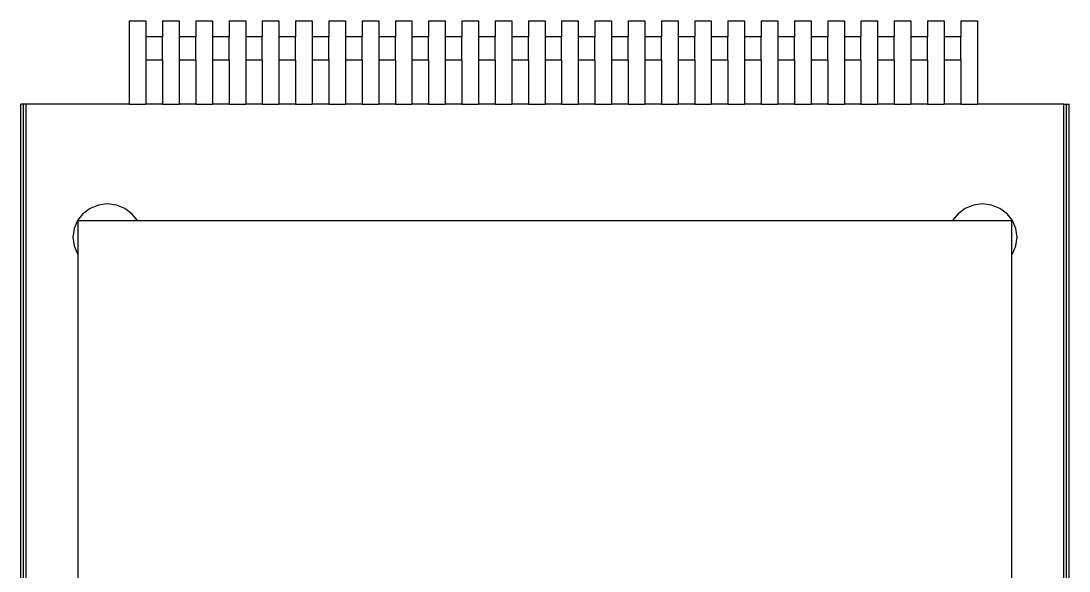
# Model space of a CAD drawing. Header units: metres. Extents: x 54.3 to 102.1, y 17 to 45.8.
# Drawn here: x 58.56 to 59.191, y 39.003 to 39.334 of the extents above; entities that cross this region are included whole.
import ezdxf

# ---------------------------------------------------------------- set-up
doc = ezdxf.new("R2010")
doc.units = ezdxf.units.M

msp = doc.modelspace()

# ---------------------------------------------------------------- linework, layer by layer
for p, q in [((58.62551, 39.33355), (58.63551, 39.33355)), ((58.62551, 39.33355), (58.62551, 39.28355)), ((58.63551, 39.33355), (58.63551, 39.32399)), ((58.64551, 39.33355), (58.65551, 39.33355)), ((58.64551, 39.33355), (58.64551, 39.32399)), ((58.65551, 39.33355), (58.65551, 39.32399)), ((58.66551, 39.33355), (58.67551, 39.33355)), ((58.66551, 39.33355), (58.66551, 39.32399)), ((58.67551, 39.33355), (58.67551, 39.32399)), ((58.68551, 39.33355), (58.69551, 39.33355)), ((58.68551, 39.33355), (58.68551, 39.32399)), ((58.69551, 39.33355), (58.69551, 39.32399)), ((58.70551, 39.33355), (58.71551, 39.33355)), ((58.70551, 39.33355), (58.70551, 39.32399)), ((58.71551, 39.33355), (58.71551, 39.32399)), ((58.72551, 39.33355), (58.73551, 39.33355)), ((58.72551, 39.33355), (58.72551, 39.32399)), ((58.73551, 39.33355), (58.73551, 39.32399)), ((58.74551, 39.33355), (58.75551, 39.33355)), ((58.74551, 39.33355), (58.74551, 39.32399)), ((58.75551, 39.33355), (58.75551, 39.32399)), ((58.76551, 39.33355), (58.77551, 39.33355)), ((58.76551, 39.33355), (58.76551, 39.32399)), ((58.77551, 39.33355), (58.77551, 39.32399)), ((58.78551, 39.33355), (58.79551, 39.33355)), ((58.78551, 39.33355), (58.78551, 39.32399)), ((58.79551, 39.33355), (58.79551, 39.32399)), ((58.80551, 39.33355), (58.81551, 39.33355)), ((58.80551, 39.33355), (58.80551, 39.32399)), ((58.81551, 39.33355), (58.81551, 39.32399)), ((58.82551, 39.33355), (58.83551, 39.33355)), ((58.82551, 39.33355), (58.82551, 39.32399)), ((58.83551, 39.33355), (58.83551, 39.32399)), ((58.84551, 39.33355), (58.85551, 39.33355)), ((58.84551, 39.33355), (58.84551, 39.32399)), ((58.85551, 39.33355), (58.85551, 39.32399)), ((58.86551, 39.33355), (58.87551, 39.33355)), ((58.86551, 39.33355), (58.86551, 39.32399)), ((58.87551, 39.33355), (58.87551, 39.32399)), ((58.88551, 39.33355), (58.89551, 39.33355)), ((58.88551, 39.33355), (58.88551, 39.32399)), ((58.89551, 39.33355), (58.89551, 39.32399)), ((58.90551, 39.33355), (58.91551, 39.33355)), ((58.90551, 39.33355), (58.90551, 39.32399)), ((58.91551, 39.33355), (58.91551, 39.32399)), ((58.92551, 39.33355), (58.93551, 39.33355)), ((58.92551, 39.33355), (58.92551, 39.32399)), ((58.93551, 39.33355), (58.93551, 39.32399)), ((58.94551, 39.33355), (58.95551, 39.33355)), ((58.94551, 39.33355), (58.94551, 39.32399)), ((58.95551, 39.33355), (58.95551, 39.32399)), ((58.96551, 39.33355), (58.97551, 39.33355)), ((58.96551, 39.33355), (58.96551, 39.32399)), ((58.97551, 39.33355), (58.97551, 39.32399)), ((58.98551, 39.33355), (58.99551, 39.33355)), ((58.98551, 39.33355), (58.98551, 39.32399)), ((58.99551, 39.33355), (58.99551, 39.32399)), ((59.00551, 39.33355), (59.01551, 39.33355)), ((59.00551, 39.33355), (59.00551, 39.32399)), ((59.01551, 39.33355), (59.01551, 39.32399)), ((59.02551, 39.33355), (59.03551, 39.33355)), ((59.02551, 39.33355), (59.02551, 39.32399)), ((59.03551, 39.33355), (59.03551, 39.32399)), ((59.04551, 39.33355), (59.05551, 39.33355)), ((59.04551, 39.33355), (59.04551, 39.32399)), ((59.05551, 39.33355), (59.05551, 39.32399)), ((59.06551, 39.33355), (59.07551, 39.33355)), ((59.06551, 39.33355), (59.06551, 39.32399)), ((59.07551, 39.33355), (59.07551, 39.32399)), ((59.08551, 39.33355), (59.09551, 39.33355)), ((59.08551, 39.33355), (59.08551, 39.32399)), ((59.09551, 39.33355), (59.09551, 39.32399)), ((59.10551, 39.33355), (59.11551, 39.33355)), ((59.10551, 39.33355), (59.10551, 39.32399)), ((59.11551, 39.33355), (59.11551, 39.32399)), ((59.12551, 39.33355), (59.13551, 39.33355)), ((59.12551, 39.33355), (59.12551, 39.32399)), ((59.13551, 39.33355), (59.13551, 39.28355)), ((58.64551, 39.32399), (58.63551, 39.32399)), ((58.63551, 39.32399), (58.63551, 39.30999)), ((58.64551, 39.30999), (58.64551, 39.32399)), ((58.66551, 39.32399), (58.65551, 39.32399)), ((58.65551, 39.32399), (58.65551, 39.30999)), ((58.66551, 39.30999), (58.66551, 39.32399)), ((58.68551, 39.32399), (58.67551, 39.32399)), ((58.67551, 39.32399), (58.67551, 39.30999)), ((58.68551, 39.30999), (58.68551, 39.32399)), ((58.70551, 39.32399), (58.69551, 39.32399)), ((58.69551, 39.32399), (58.69551, 39.30999)), ((58.70551, 39.30999), (58.70551, 39.32399)), ((58.72551, 39.32399), (58.71551, 39.32399)), ((58.71551, 39.32399), (58.71551, 39.30999)), ((58.72551, 39.30999), (58.72551, 39.32399)), ((58.74551, 39.32399), (58.73551, 39.32399)), ((58.73551, 39.32399), (58.73551, 39.30999)), ((58.74551, 39.30999), (58.74551, 39.32399)), ((58.76551, 39.32399), (58.75551, 39.32399)), ((58.75551, 39.32399), (58.75551, 39.30999)), ((58.76551, 39.30999), (58.76551, 39.32399)), ((58.78551, 39.32399), (58.77551, 39.32399)), ((58.77551, 39.32399), (58.77551, 39.30999)), ((58.78551, 39.30999), (58.78551, 39.32399)), ((58.80551, 39.32399), (58.79551, 39.32399)), ((58.79551, 39.32399), (58.79551, 39.30999)), ((58.80551, 39.30999), (58.80551, 39.32399)), ((58.82551, 39.32399), (58.81551, 39.32399)), ((58.81551, 39.32399), (58.81551, 39.30999)), ((58.82551, 39.30999), (58.82551, 39.32399)), ((58.84551, 39.32399), (58.83551, 39.32399)), ((58.83551, 39.32399), (58.83551, 39.30999)), ((58.84551, 39.30999), (58.84551, 39.32399)), ((58.86551, 39.32399), (58.85551, 39.32399)), ((58.85551, 39.32399), (58.85551, 39.30999)), ((58.86551, 39.30999), (58.86551, 39.32399)), ((58.88551, 39.32399), (58.87551, 39.32399)), ((58.87551, 39.32399), (58.87551, 39.30999)), ((58.88551, 39.30999), (58.88551, 39.32399)), ((58.90551, 39.32399), (58.89551, 39.32399)), ((58.89551, 39.32399), (58.89551, 39.30999)), ((58.90551, 39.30999), (58.90551, 39.32399)), ((58.92551, 39.32399), (58.91551, 39.32399)), ((58.91551, 39.32399), (58.91551, 39.30999)), ((58.92551, 39.30999), (58.92551, 39.32399)), ((58.94551, 39.32399), (58.93551, 39.32399)), ((58.93551, 39.32399), (58.93551, 39.30999)), ((58.94551, 39.30999), (58.94551, 39.32399)), ((58.96551, 39.32399), (58.95551, 39.32399)), ((58.95551, 39.32399), (58.95551, 39.30999)), ((58.96551, 39.30999), (58.96551, 39.32399)), ((58.98551, 39.32399), (58.97551, 39.32399)), ((58.97551, 39.32399), (58.97551, 39.30999)), ((58.98551, 39.30999), (58.98551, 39.32399)), ((59.00551, 39.32399), (58.99551, 39.32399)), ((58.99551, 39.32399), (58.99551, 39.30999)), ((59.00551, 39.30999), (59.00551, 39.32399)), ((59.02551, 39.32399), (59.01551, 39.32399)), ((59.01551, 39.32399), (59.01551, 39.30999)), ((59.02551, 39.30999), (59.02551, 39.32399)), ((59.04551, 39.32399), (59.03551, 39.32399)), ((59.03551, 39.32399), (59.03551, 39.30999)), ((59.04551, 39.30999), (59.04551, 39.32399)), ((59.06551, 39.32399), (59.05551, 39.32399)), ((59.05551, 39.32399), (59.05551, 39.30999)), ((59.06551, 39.30999), (59.06551, 39.32399)), ((59.08551, 39.32399), (59.07551, 39.32399)), ((59.07551, 39.32399), (59.07551, 39.30999)), ((59.08551, 39.30999), (59.08551, 39.32399)), ((59.10551, 39.32399), (59.09551, 39.32399)), ((59.09551, 39.32399), (59.09551, 39.30999)), ((59.10551, 39.30999), (59.10551, 39.32399)), ((59.12551, 39.32399), (59.11551, 39.32399)), ((59.11551, 39.32399), (59.11551, 39.30999)), ((59.12551, 39.30999), (59.12551, 39.32399)), ((58.64551, 39.30999), (58.63551, 39.30999)), ((58.63551, 39.30999), (58.63551, 39.28355)), ((58.64551, 39.30999), (58.64551, 39.28355)), ((58.66551, 39.30999), (58.65551, 39.30999)), ((58.65551, 39.30999), (58.65551, 39.28355)), ((58.66551, 39.30999), (58.66551, 39.28355)), ((58.68551, 39.30999), (58.67551, 39.30999)), ((58.67551, 39.30999), (58.67551, 39.28355)), ((58.68551, 39.30999), (58.68551, 39.28355)), ((58.70551, 39.30999), (58.69551, 39.30999)), ((58.69551, 39.30999), (58.69551, 39.28355)), ((58.70551, 39.30999), (58.70551, 39.28355)), ((58.72551, 39.30999), (58.71551, 39.30999)), ((58.71551, 39.30999), (58.71551, 39.28355)), ((58.72551, 39.30999), (58.72551, 39.28355)), ((58.74551, 39.30999), (58.73551, 39.30999)), ((58.73551, 39.30999), (58.73551, 39.28355)), ((58.74551, 39.30999), (58.74551, 39.28355)), ((58.76551, 39.30999), (58.75551, 39.30999)), ((58.75551, 39.30999), (58.75551, 39.28355)), ((58.76551, 39.30999), (58.76551, 39.28355)), ((58.78551, 39.30999), (58.77551, 39.30999)), ((58.77551, 39.30999), (58.77551, 39.28355)), ((58.78551, 39.30999), (58.78551, 39.28355)), ((58.80551, 39.30999), (58.79551, 39.30999)), ((58.79551, 39.30999), (58.79551, 39.28355)), ((58.80551, 39.30999), (58.80551, 39.28355)), ((58.82551, 39.30999), (58.81551, 39.30999)), ((58.81551, 39.30999), (58.81551, 39.28355)), ((58.82551, 39.30999), (58.82551, 39.28355)), ((58.84551, 39.30999), (58.83551, 39.30999)), ((58.83551, 39.30999), (58.83551, 39.28355)), ((58.84551, 39.30999), (58.84551, 39.28355)), ((58.86551, 39.30999), (58.85551, 39.30999)), ((58.85551, 39.30999), (58.85551, 39.28355)), ((58.86551, 39.30999), (58.86551, 39.28355)), ((58.88551, 39.30999), (58.87551, 39.30999)), ((58.87551, 39.30999), (58.87551, 39.28355)), ((58.88551, 39.30999), (58.88551, 39.28355)), ((58.90551, 39.30999), (58.89551, 39.30999)), ((58.89551, 39.30999), (58.89551, 39.28355)), ((58.90551, 39.30999), (58.90551, 39.28355)), ((58.92551, 39.30999), (58.91551, 39.30999)), ((58.91551, 39.30999), (58.91551, 39.28355)), ((58.92551, 39.30999), (58.92551, 39.28355)), ((58.94551, 39.30999), (58.93551, 39.30999)), ((58.93551, 39.30999), (58.93551, 39.28355)), ((58.94551, 39.30999), (58.94551, 39.28355)), ((58.96551, 39.30999), (58.95551, 39.30999)), ((58.95551, 39.30999), (58.95551, 39.28355)), ((58.96551, 39.30999), (58.96551, 39.28355)), ((58.98551, 39.30999), (58.97551, 39.30999)), ((58.97551, 39.30999), (58.97551, 39.28355)), ((58.98551, 39.30999), (58.98551, 39.28355)), ((59.00551, 39.30999), (58.99551, 39.30999)), ((58.99551, 39.30999), (58.99551, 39.28355)), ((59.00551, 39.30999), (59.00551, 39.28355)), ((59.02551, 39.30999), (59.01551, 39.30999)), ((59.01551, 39.30999), (59.01551, 39.28355)), ((59.02551, 39.30999), (59.02551, 39.28355)), ((59.04551, 39.30999), (59.03551, 39.30999)), ((59.03551, 39.30999), (59.03551, 39.28355)), ((59.04551, 39.30999), (59.04551, 39.28355)), ((59.06551, 39.30999), (59.05551, 39.30999)), ((59.05551, 39.30999), (59.05551, 39.28355)), ((59.06551, 39.30999), (59.06551, 39.28355)), ((59.08551, 39.30999), (59.07551, 39.30999)), ((59.07551, 39.30999), (59.07551, 39.28355)), ((59.08551, 39.30999), (59.08551, 39.28355)), ((59.10551, 39.30999), (59.09551, 39.30999)), ((59.09551, 39.30999), (59.09551, 39.28355)), ((59.10551, 39.30999), (59.10551, 39.28355)), ((59.12551, 39.30999), (59.11551, 39.30999)), ((59.11551, 39.30999), (59.11551, 39.28355)), ((59.12551, 39.30999), (59.12551, 39.28355)), ((58.56195, 39.28355), (58.56039, 39.28355)), ((58.56039, 38.86355), (58.56039, 39.28355)), ((58.56351, 39.28355), (58.56195, 39.28355)), ((58.56195, 38.86355), (58.56195, 39.28355)), ((58.56351, 38.86355), (58.56351, 39.28355)), ((58.62551, 39.28355), (58.56351, 39.28355)), ((58.62551, 39.28355), (58.63551, 39.28355)), ((58.64551, 39.28355), (58.63551, 39.28355)), ((58.64551, 39.28355), (58.65551, 39.28355)), ((58.66551, 39.28355), (58.65551, 39.28355)), ((58.66551, 39.28355), (58.67551, 39.28355)), ((58.68551, 39.28355), (58.67551, 39.28355)), ((58.68551, 39.28355), (58.69551, 39.28355)), ((58.70551, 39.28355), (58.69551, 39.28355)), ((58.70551, 39.28355), (58.71551, 39.28355)), ((58.72551, 39.28355), (58.71551, 39.28355)), ((58.72551, 39.28355), (58.73551, 39.28355)), ((58.74551, 39.28355), (58.73551, 39.28355)), ((58.74551, 39.28355), (58.75551, 39.28355)), ((58.76551, 39.28355), (58.75551, 39.28355)), ((58.76551, 39.28355), (58.77551, 39.28355)), ((58.78551, 39.28355), (58.77551, 39.28355)), ((58.78551, 39.28355), (58.79551, 39.28355)), ((58.80551, 39.28355), (58.79551, 39.28355)), ((58.80551, 39.28355), (58.81551, 39.28355)), ((58.82551, 39.28355), (58.81551, 39.28355)), ((58.82551, 39.28355), (58.83551, 39.28355)), ((58.84551, 39.28355), (58.83551, 39.28355)), ((58.84551, 39.28355), (58.85551, 39.28355)), ((58.86551, 39.28355), (58.85551, 39.28355)), ((58.86551, 39.28355), (58.87551, 39.28355)), ((58.88551, 39.28355), (58.87551, 39.28355)), ((58.88551, 39.28355), (58.89551, 39.28355)), ((58.90551, 39.28355), (58.89551, 39.28355)), ((58.90551, 39.28355), (58.91551, 39.28355)), ((58.92551, 39.28355), (58.91551, 39.28355)), ((58.92551, 39.28355), (58.93551, 39.28355)), ((58.94551, 39.28355), (58.93551, 39.28355)), ((58.94551, 39.28355), (58.95551, 39.28355)), ((58.96551, 39.28355), (58.95551, 39.28355)), ((58.96551, 39.28355), (58.97551, 39.28355)), ((58.98551, 39.28355), (58.97551, 39.28355)), ((58.98551, 39.28355), (58.99551, 39.28355)), ((59.00551, 39.28355), (58.99551, 39.28355)), ((59.00551, 39.28355), (59.01551, 39.28355)), ((59.02551, 39.28355), (59.01551, 39.28355)), ((59.02551, 39.28355), (59.03551, 39.28355)), ((59.04551, 39.28355), (59.03551, 39.28355)), ((59.04551, 39.28355), (59.05551, 39.28355)), ((59.06551, 39.28355), (59.05551, 39.28355)), ((59.06551, 39.28355), (59.07551, 39.28355)), ((59.08551, 39.28355), (59.07551, 39.28355)), ((59.08551, 39.28355), (59.09551, 39.28355)), ((59.10551, 39.28355), (59.09551, 39.28355)), ((59.10551, 39.28355), (59.11551, 39.28355)), ((59.12551, 39.28355), (59.11551, 39.28355)), ((59.12551, 39.28355), (59.13551, 39.28355)), ((59.13551, 39.28355), (59.13551, 39.28342)), ((59.18751, 39.28355), (59.13551, 39.28355)), ((59.18751, 39.28355), (59.18907, 39.28355)), ((59.18751, 38.86355), (59.18751, 39.28355)), ((59.18907, 39.28355), (59.19063, 39.28355)), ((59.18907, 38.86355), (59.18907, 39.28355)), ((59.19063, 38.86355), (59.19063, 39.28355)), ((58.60199, 39.22087), (58.59768, 39.21769)), ((58.607, 39.22287), (58.60199, 39.22087)), ((58.61239, 39.22355), (58.607, 39.22287)), ((58.61777, 39.22287), (58.61239, 39.22355)), ((58.62279, 39.22087), (58.61777, 39.22287)), ((58.6271, 39.21769), (58.62279, 39.22087)), ((59.12823, 39.22087), (59.12392, 39.21769)), ((59.13324, 39.22287), (59.12823, 39.22087)), ((59.13863, 39.22355), (59.13324, 39.22287)), ((59.14401, 39.22287), (59.13863, 39.22355)), ((59.14903, 39.22087), (59.14401, 39.22287)), ((59.15334, 39.21769), (59.14903, 39.22087)), ((58.59437, 39.21355), (58.5923, 39.20872)), ((58.59768, 39.21769), (58.59437, 39.21355)), ((58.59471, 39.21355), (58.6304, 39.21355)), ((58.59471, 39.19313), (58.59471, 39.21355)), ((58.6304, 39.21355), (58.6271, 39.21769)), ((58.6304, 39.21355), (59.12061, 39.21355)), ((59.12392, 39.21769), (59.12061, 39.21355)), ((59.12061, 39.21355), (59.15631, 39.21355)), ((59.15664, 39.21355), (59.15334, 39.21769)), ((59.15631, 39.19313), (59.15631, 39.21355)), ((59.15872, 39.20872), (59.15664, 39.21355)), ((58.5923, 39.20872), (58.59159, 39.20355)), ((59.15943, 39.20355), (59.15872, 39.20872)), ((58.59159, 39.20355), (58.5923, 39.19837)), ((59.15872, 39.19837), (59.15943, 39.20355)), ((58.5923, 39.19837), (58.59437, 39.19355)), ((59.15664, 39.19355), (59.15872, 39.19837)), ((58.59437, 39.19355), (58.59471, 39.19313)), ((58.59471, 38.86355), (58.59471, 39.19313)), ((59.15631, 39.19313), (59.15664, 39.19355)), ((59.15631, 38.86355), (59.15631, 39.19313))]:
    msp.add_line(p, q)

doc.saveas('drawing.dxf')
